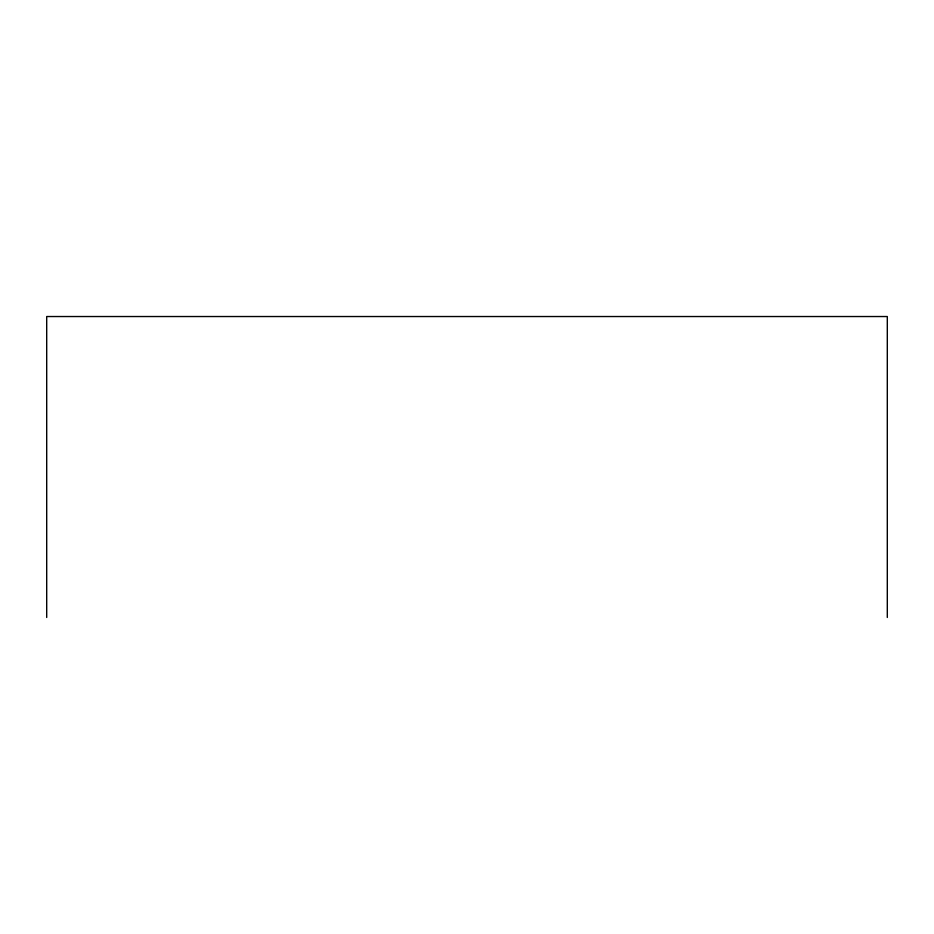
<?xml version="1.0" encoding="UTF-8"?>
<svg xmlns="http://www.w3.org/2000/svg" width="934" height="934" viewBox="0 0 934 934"><rect width="100%" height="100%" fill="white"/><g stroke="black" fill="none" stroke-linecap="round" stroke-linejoin="round"><path stroke-width="1.4" d="M887.3 617.467L887.3 316.533L46.7 316.533L46.7 617.467"/></g></svg>
